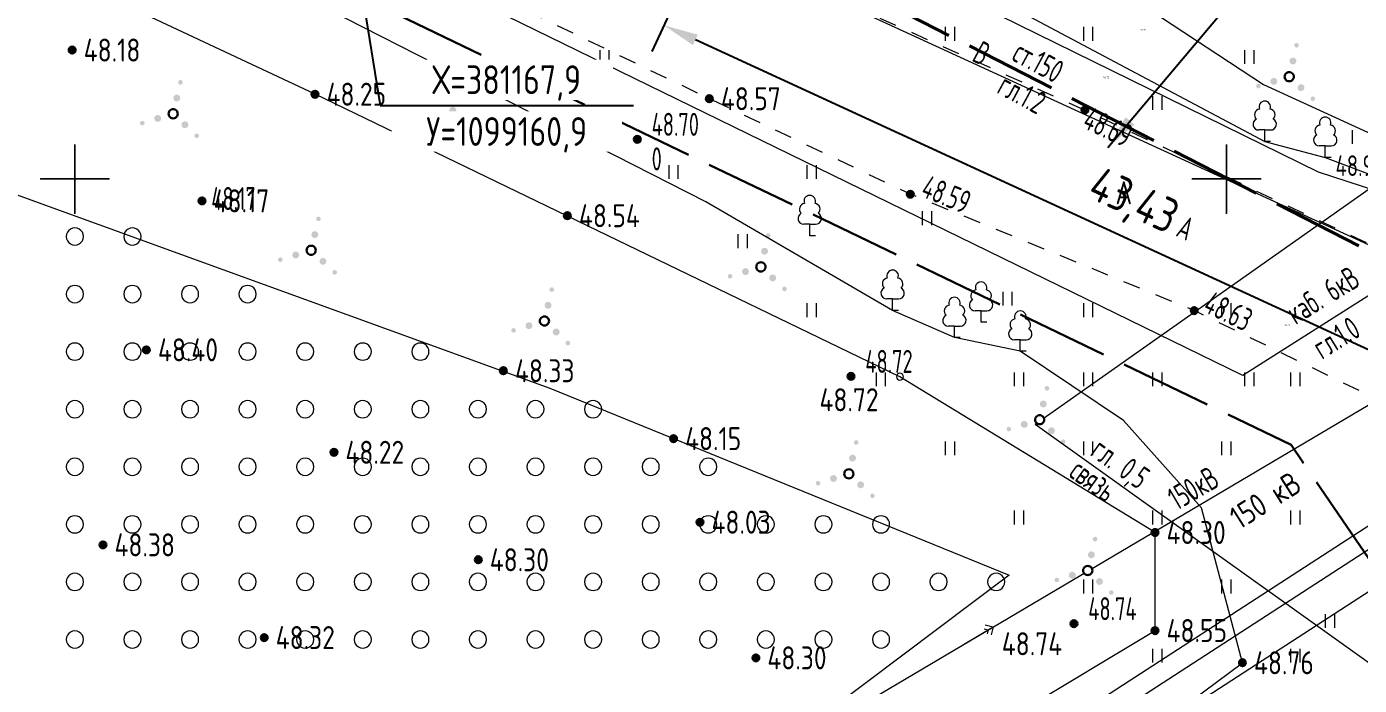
# Model space of a CAD drawing. Extents: x 1098675 to 1099684, y 381052 to 381453.
# Drawn here: x 1099147.9 to 1099205.8, y 381128 to 381156.6 of the extents above; entities that cross this region are included whole.
import ezdxf
from ezdxf.enums import TextEntityAlignment as Align

# ---------------------------------------------------------------- set-up
doc = ezdxf.new("R2010")
doc.units = 0
doc.header["$MEASUREMENT"] = 0
doc.set_wipeout_variables(frame=1)
doc.header["$PDMODE"] = 34
doc.header["$PDSIZE"] = -1
for name, pattern in [('500_122_1_1', [10, 8, -2]), ('500_189_2', [3, 1.5, -1.5]), ('ШТРИХ 4х1', [5, 4, -1])]:
    doc.linetypes.add(name, pattern=pattern)
doc.layers.get('Defpoints').update_dxf_attribs({"color": 252, "linetype": 'CONTINUOUS'})
doc.layers.add('ГП_ТЕКСТ_размеры', color=7, linetype='CONTINUOUS', lineweight=5)
doc.layers.add('Съемка', color=253, linetype='CONTINUOUS', lineweight=20)
doc.layers.add('С_ВЫСОТА', color=252, linetype='CONTINUOUS')
doc.styles.add('24', font='GOST2304A.ttf', dxfattribs={"height": 0.001206})
doc.styles.add('D431', font='GOST2304A.ttf', dxfattribs={"height": 0.8})
doc.styles.add('TOPO_D431', font='GOST2304A.ttf')
doc.styles.add('txt', font='GOST2304A.ttf')
doc.styles.add('ГОСТ', font='GOST2304A.ttf', dxfattribs={"height": 2.5})
doc.styles.add('ГОСТ 2.304', font='GOST2304A.ttf')
doc.linetypes.add('500_132_1', pattern='A,4,[3,Topography.shx,S=2.5,R=0,X=0,Y=0],4,-2', length=10)
doc.linetypes.add('g5_119_1', pattern='A,4,-1,[31,GUGK_2005.shx,S=0.1,R=0,X=0,Y=0],0.35,[31,GUGK_2005.shx,S=0.08,R=0,X=0,Y=0],3.3,[31,GUGK_2005.shx,S=0.08,R=180,X=0,Y=0],0.35,[31,GUGK_2005.shx,S=0.1,R=180,X=0,Y=0],-1', length=10)
doc.linetypes.add('ЗАБ сетка', pattern='A,2.5,["<",txt,S=1.2,R=90,X=0,Y=0],5,[">",txt,S=1.2,R=90,X=0,Y=-0.6],2.5', length=10)
doc.linetypes.add('КОНТУР', pattern='A,0,-0.5,[133,ltypeshp.shx,S=0.05,R=0,X=-0.5,Y=0],-0.5', length=1)
doc.dimstyles.new('ISO-25', dxfattribs={"dimtxt": 1.5, "dimasz": 1.5, "dimexe": 1.25, "dimexo": 0, "dimtad": 1, "dimtxsty": 'TOPO_D431', "dimcen": 2.5, "dimazin": 0, "dimtfac": 1, "dimtmove": 0, "dimatfit": 3, "dimfxl": 1, "dimarcsym": 0})

# ---------------------------------------------------------------- blocks, each defined once
blk = doc.blocks.new('*D196')
at = {"layer": 'Defpoints', "color": 0, "linetype": 'Continuous', "lineweight": 60, "transparency": 16777216}
for p in [(1099177.302, 381160.408), (1099175.579, 381156.668), (1099216.745, 381142.233)]:
    blk.add_point(p, dxfattribs=at)
at = {"layer": 'ГП_ТЕКСТ_размеры', "color": 0, "linetype": 'Continuous', "lineweight": -2, "transparency": 16777216}
for p, q in [((1099177.302, 381160.408), (1099175.055, 381155.532)), ((1099213.659, 381139.12), (1099176.941, 381156.04)), ((1099216.745, 381142.233), (1099214.498, 381137.357))]:
    blk.add_line(p, q, dxfattribs=at)
at = {"layer": 'ГП_ТЕКСТ_размеры', "color": 0, "linetype": 'Continuous', "lineweight": 60, "transparency": 16777216}
for points in [[(1099177.045, 381156.267), (1099176.836, 381155.813), (1099175.579, 381156.668)], [(1099213.764, 381139.347), (1099213.555, 381138.893), (1099215.021, 381138.493)]]:
    blk.add_solid(points, dxfattribs=at)
at = {"layer": 'ГП_ТЕКСТ_размеры', "color": 0, "linetype": 'Continuous', "transparency": 16777216, "insert": (1099195.923, 381148.932), "char_height": 1.5, "attachment_point": 5, "rotation": 335.26007, "style": 'TOPO_D431'}
blk.add_mtext('43,43', dxfattribs=at)
blk = doc.blocks.new('Съемка')
at = {"layer": 'Съемка', "linetype": 'Continuous', "lineweight": -2}
h = blk.add_hatch(color=8, dxfattribs=at)
h.dxf.hatch_style = 1
edge = h.paths.add_edge_path()
edge.add_arc((1099149.883, 381155.597), 0.15, 0, 360)
h = blk.add_hatch(color=8, dxfattribs=at)
h.dxf.hatch_style = 1
edge = h.paths.add_edge_path()
edge.add_arc((1099160.427, 381153.679), 0.15, 0, 360)
h = blk.add_hatch(color=8, dxfattribs=at)
h.dxf.hatch_style = 1
edge = h.paths.add_edge_path()
edge.add_arc((1099177.546, 381153.484), 0.15, 0, 360)
h = blk.add_hatch(color=8, dxfattribs=at)
h.dxf.hatch_style = 1
edge = h.paths.add_edge_path()
edge.add_arc((1099193.85, 381152.992), 0.15, 0, 360)
h = blk.add_hatch(color=8, dxfattribs=at)
h.dxf.hatch_style = 1
edge = h.paths.add_edge_path()
edge.add_arc((1099174.417, 381151.721), 0.15, 0, 360)
h = blk.add_hatch(color=8, dxfattribs=at)
h.dxf.hatch_style = 1
edge = h.paths.add_edge_path()
edge.add_arc((1099155.522, 381149.048), 0.15, 0, 360)
h = blk.add_hatch(color=8, dxfattribs=at)
h.dxf.hatch_style = 1
edge = h.paths.add_edge_path()
edge.add_arc((1099186.273, 381149.338), 0.15, 0, 360)
h = blk.add_hatch(color=8, dxfattribs=at)
h.dxf.hatch_style = 1
edge = h.paths.add_edge_path()
edge.add_arc((1099186.273, 381149.338), 0.15, 0, 360)
h = blk.add_hatch(color=8, dxfattribs=at)
h.dxf.hatch_style = 1
edge = h.paths.add_edge_path()
edge.add_arc((1099171.385, 381148.405), 0.15, 0, 360)
h = blk.add_hatch(color=8, dxfattribs=at)
h.dxf.hatch_style = 1
edge = h.paths.add_edge_path()
edge.add_arc((1099198.597, 381144.285), 0.15, 0, 360)
h = blk.add_hatch(color=8, dxfattribs=at)
h.dxf.hatch_style = 1
edge = h.paths.add_edge_path()
edge.add_arc((1099198.597, 381144.285), 0.15, 0, 360)
h = blk.add_hatch(color=8, dxfattribs=at)
h.dxf.hatch_style = 1
edge = h.paths.add_edge_path()
edge.add_arc((1099153.107, 381142.578), 0.15, 0, 360)
h = blk.add_hatch(color=8, dxfattribs=at)
h.dxf.hatch_style = 1
edge = h.paths.add_edge_path()
edge.add_arc((1099168.607, 381141.67), 0.15, 0, 360)
h = blk.add_hatch(color=8, dxfattribs=at)
h.dxf.hatch_style = 1
edge = h.paths.add_edge_path()
edge.add_arc((1099183.695, 381141.427), 0.15, 0, 360)
h = blk.add_hatch(color=8, dxfattribs=at)
h.dxf.hatch_style = 1
edge = h.paths.add_edge_path()
edge.add_arc((1099183.695, 381141.427), 0.15, 0, 360)
h = blk.add_hatch(color=8, dxfattribs=at)
edge = h.paths.add_edge_path()
edge.add_arc((1099192.91, 381138.588), 0.1, 0, 360)
edge = h.paths.add_edge_path()
edge.add_arc((1099192.205, 381140.908), 0.1, 0, 360)
edge = h.paths.add_edge_path()
edge.add_arc((1099190.548, 381139.137), 0.1, 0, 360)
h = blk.add_hatch(color=8, dxfattribs=at)
h.dxf.hatch_style = 1
edge = h.paths.add_edge_path()
edge.add_arc((1099175.992, 381138.722), 0.15, 0, 360)
h = blk.add_hatch(color=8, dxfattribs=at)
edge = h.paths.add_edge_path()
edge.add_arc((1099184.627, 381136.238), 0.1, 0, 360)
edge = h.paths.add_edge_path()
edge.add_arc((1099183.921, 381138.558), 0.1, 0, 360)
edge = h.paths.add_edge_path()
edge.add_arc((1099182.265, 381136.787), 0.1, 0, 360)
h = blk.add_hatch(color=8, dxfattribs=at)
h.dxf.hatch_style = 1
edge = h.paths.add_edge_path()
edge.add_arc((1099161.246, 381138.129), 0.15, 0, 360)
h = blk.add_hatch(color=8, dxfattribs=at)
h.dxf.hatch_style = 1
edge = h.paths.add_edge_path()
edge.add_arc((1099177.141, 381135.093), 0.15, 0, 360)
h = blk.add_hatch(color=8, dxfattribs=at)
h.dxf.hatch_style = 1
edge = h.paths.add_edge_path()
edge.add_arc((1099196.897, 381134.646), 0.15, 0, 360)
h = blk.add_hatch(color=8, dxfattribs=at)
h.dxf.hatch_style = 1
edge = h.paths.add_edge_path()
edge.add_arc((1099151.22, 381134.109), 0.15, 0, 360)
h = blk.add_hatch(color=8, dxfattribs=at)
h.dxf.hatch_style = 1
edge = h.paths.add_edge_path()
edge.add_arc((1099167.513, 381133.461), 0.15, 0, 360)
h = blk.add_hatch(color=8, dxfattribs=at)
h.dxf.hatch_style = 1
edge = h.paths.add_edge_path()
edge.add_arc((1099193.374, 381130.687), 0.15, 0, 360)
h = blk.add_hatch(color=8, dxfattribs=at)
h.dxf.hatch_style = 1
edge = h.paths.add_edge_path()
edge.add_arc((1099193.374, 381130.687), 0.15, 0, 360)
h = blk.add_hatch(color=8, dxfattribs=at)
h.dxf.hatch_style = 1
edge = h.paths.add_edge_path()
edge.add_arc((1099158.22, 381130.083), 0.15, 0, 360)
h = blk.add_hatch(color=8, dxfattribs=at)
h.dxf.hatch_style = 1
edge = h.paths.add_edge_path()
edge.add_arc((1099196.897, 381130.388), 0.15, 0, 360)
h = blk.add_hatch(color=8, dxfattribs=at)
h.dxf.hatch_style = 1
edge = h.paths.add_edge_path()
edge.add_arc((1099179.566, 381129.201), 0.15, 0, 360)
h = blk.add_hatch(color=8, dxfattribs=at)
h.dxf.hatch_style = 1
edge = h.paths.add_edge_path()
edge.add_arc((1099200.693, 381128.989), 0.15, 0, 360)
at = {"layer": 'Съемка', "color": 8, "linetype": 'Continuous', "lineweight": 20}
for p, q in [((1099172.8, 381155), (1099172.8, 381155.6)), ((1099173.2, 381155), (1099173.2, 381155.6)), ((1099200.8, 381155), (1099200.8, 381155.6)), ((1099200.8, 381155), (1099200.8, 381155.6)), ((1099200.8, 381155), (1099200.8, 381155.6)), ((1099201.2, 381155), (1099201.2, 381155.6)), ((1099201.2, 381155), (1099201.2, 381155.6)), ((1099201.2, 381155), (1099201.2, 381155.6)), ((1099205.465, 381151.519), (1099205.465, 381152.119)), ((1099186.8, 381148), (1099186.8, 381148.6)), ((1099187.2, 381148), (1099187.2, 381148.6)), ((1099190.3, 381144.5), (1099190.3, 381145.1)), ((1099190.7, 381144.5), (1099190.7, 381145.1)), ((1099193.8, 381141), (1099193.8, 381141.6)), ((1099194.2, 381141), (1099194.2, 381141.6)), ((1099200.8, 381141), (1099200.8, 381141.6)), ((1099201.2, 381141), (1099201.2, 381141.6)), ((1099204.3, 381130.5), (1099204.3, 381131.1)), ((1099204.7, 381130.5), (1099204.7, 381131.1))]:
    blk.add_line(p, q, dxfattribs=at)
at = {"layer": 'Съемка', "color": 8, "lineweight": 20, "flags": 128}
blk.add_lwpolyline([(1099131.993, 381096.304), (1099305.956, 381199.246)], dxfattribs=at)
at = {"layer": 'Съемка', "color": 8, "linetype": '500_132_1', "ltscale": 0.5, "flags": 128}
for points in [[(1099228.362, 381140.059), (1099211.017, 381148.004), (1099203.987, 381150.288), (1099122.506, 381190.334)], [(1099191.688, 381139.344), (1099206.2, 381149.569)], [(1099191.688, 381139.344), (1099228.453, 381113.074)]]:
    blk.add_lwpolyline(points, dxfattribs=at)
at = {"layer": 'Съемка', "color": 8, "linetype": '500_122_1_1', "lineweight": 40, "ltscale": 0.5, "flags": 128}
blk.add_lwpolyline([(1099227.981, 381135.682), (1099160.422, 381170.365), (1099128.223, 381185.988)], dxfattribs=at)
at = {"layer": 'Съемка', "color": 8, "linetype": '500_189_2', "ltscale": 0.5, "flags": 128}
for points in [[(1099127.562, 381182.974), (1099150.453, 381172.748), (1099167.093, 381165.062), (1099172.228, 381162.682), (1099193.85, 381152.992), (1099206.408, 381147.072), (1099216.745, 381142.233, 0.023125), (1099222.85, 381140.559)], [(1099213.372, 381133.911, 0.016842), (1099209.611, 381138.606), (1099208.971, 381139.247), (1099198.597, 381144.285), (1099186.273, 381149.338), (1099177.546, 381153.484), (1099164.859, 381159.582), (1099141.557, 381171.17), (1099125.341, 381178.875)]]:
    blk.add_lwpolyline(points, format="xyb", dxfattribs=at)
at = {"layer": 'Съемка', "color": 8, "linetype": 'g5_119_1', "flags": 128}
for points in [[(1099215.912, 381151.115), (1099200.716, 381141.46), (1099118.993, 381181.382)], [(1099225.232, 381147.292), (1099087.569, 381058.019)], [(1099226.556, 381147.12), (1099088.893, 381057.847)], [(1099228.373, 381146.474), (1099090.71, 381057.201)]]:
    blk.add_lwpolyline(points, dxfattribs=at)
at = {"layer": 'Съемка', "color": 8, "linetype": 'ШТРИХ 4х1', "lineweight": 30, "flags": 128}
blk.add_lwpolyline([(1099123.492, 381176.662), (1099202.809, 381138.448), (1099209.2, 381129.074)], dxfattribs=at)
at = {"layer": 'Съемка', "color": 8, "linetype": 'ЗАБ сетка', "lineweight": 9, "ltscale": 0.5, "flags": 128}
for points in [[(1099150.035, 381101.466), (1099185.234, 381123.378), (1099196.897, 381130.388), (1099196.897, 381134.646), (1099185.823, 381141.412), (1099160.427, 381153.679), (1099153.083, 381157.129), (1099121.704, 381172.466)], [(1099167.439, 381172.027), (1099182.266, 381164.61), (1099196.665, 381157.347), (1099201.611, 381154.105), (1099207.51, 381151.396), (1099214.509, 381153.324)]]:
    blk.add_lwpolyline(points, dxfattribs=at)
at = {"layer": 'Съемка', "color": 8, "linetype": 'КОНТУР', "flags": 128}
for points in [[(1099168.621, 381171.398), (1099168.059, 381169.358), (1099168.532, 381167.968), (1099175.606, 381164.529), (1099178.834, 381163.168), (1099181.727, 381161.716), (1099186.574, 381159.605), (1099188.173, 381158.81), (1099201.661, 381151.629), (1099204.287, 381150.937), (1099208.236, 381149.443), (1099213.086, 381149.088), (1099216.831, 381150.114)], [(1099129.716, 381090.744), (1099140.931, 381088.968), (1099153.924, 381097.154), (1099181.814, 381115.625), (1099191.16, 381121.886), (1099200.693, 381128.989), (1099198.917, 381135.718), (1099195.535, 381139.509), (1099191.047, 381142.518), (1099188.188, 381143.11), (1099185.504, 381144.29), (1099177.398, 381149.007), (1099160.973, 381157.371), (1099148.823, 381162.512), (1099145.178, 381164.007), (1099142.655, 381164.007)], [(1099117.403, 381160.24), (1099170.623, 381140.919), (1099190.563, 381132.8), (1099168.998, 381116.564), (1099139.014, 381100.327), (1099138.922, 381100.846)]]:
    blk.add_lwpolyline(points, dxfattribs=at)
at = {"layer": 'Съемка', "color": 8, "linetype": 'Continuous', "lineweight": 20}
for points in [[(1099187.8, 381156), (1099187.8, 381156.6)], [(1099188.2, 381156), (1099188.2, 381156.6)], [(1099193.8, 381156), (1099193.8, 381156.6)], [(1099194.2, 381156), (1099194.2, 381156.6)], [(1099196.8, 381153), (1099196.8, 381153.6)], [(1099197.2, 381153), (1099197.2, 381153.6)], [(1099200, 381148.485), (1099200, 381151.495)], [(1099175.8, 381150), (1099175.8, 381150.6)], [(1099176.2, 381150), (1099176.2, 381150.6)], [(1099181.8, 381150), (1099181.8, 381150.6)], [(1099182.2, 381150), (1099182.2, 381150.6)], [(1099178.8, 381147), (1099178.8, 381147.6)], [(1099179.2, 381147), (1099179.2, 381147.6)], [(1099181.8, 381144), (1099181.8, 381144.6)], [(1099182.2, 381144), (1099182.2, 381144.6)], [(1099193.8, 381144), (1099193.8, 381144.6)], [(1099194.2, 381144), (1099194.2, 381144.6)], [(1099199.8, 381144), (1099199.8, 381144.6)], [(1099200.2, 381144), (1099200.2, 381144.6)], [(1099184.8, 381141), (1099184.8, 381141.6)], [(1099185.2, 381141), (1099185.2, 381141.6)], [(1099190.8, 381141), (1099190.8, 381141.6)], [(1099191.2, 381141), (1099191.2, 381141.6)], [(1099196.8, 381141), (1099196.8, 381141.6)], [(1099197.2, 381141), (1099197.2, 381141.6)], [(1099202.8, 381141), (1099202.8, 381141.6)], [(1099203.2, 381141), (1099203.2, 381141.6)], [(1099187.8, 381138), (1099187.8, 381138.6)], [(1099188.2, 381138), (1099188.2, 381138.6)], [(1099193.8, 381138), (1099193.8, 381138.6)], [(1099194.2, 381138), (1099194.2, 381138.6)], [(1099199.8, 381138), (1099199.8, 381138.6)], [(1099200.2, 381138), (1099200.2, 381138.6)], [(1099190.8, 381135), (1099190.8, 381135.6)], [(1099191.2, 381135), (1099191.2, 381135.6)], [(1099196.8, 381135), (1099196.8, 381135.6)], [(1099197.2, 381135), (1099197.2, 381135.6)], [(1099202.8, 381135), (1099202.8, 381135.6)], [(1099203.2, 381135), (1099203.2, 381135.6)], [(1099199.8, 381132), (1099199.8, 381132.6)], [(1099200.2, 381132), (1099200.2, 381132.6)], [(1099188.575, 381129.786), (1099189.866, 381130.55)], [(1099189.524, 381130.638), (1099189.866, 381130.55), (1099189.778, 381130.208)], [(1099189.48, 381130.467), (1099189.651, 381130.423), (1099189.607, 381130.252)], [(1099196.8, 381129), (1099196.8, 381129.6)], [(1099197.2, 381129), (1099197.2, 381129.6)], [(1099202.8, 381129), (1099202.8, 381129.6)], [(1099203.2, 381129), (1099203.2, 381129.6)]]:
    blk.add_lwpolyline(points, dxfattribs=at)
at = {"layer": 'Съемка', "color": 8, "linetype": 'Continuous', "lineweight": 20, "flags": 128}
for points in [[(1099149.733, 381155.597, 1), (1099150.033, 381155.597, 1)], [(1099160.277, 381153.679, 1), (1099160.577, 381153.679, 1)], [(1099177.396, 381153.484, 1), (1099177.696, 381153.484, 1)], [(1099193.7, 381152.992, 1), (1099194, 381152.992, 1)], [(1099155.372, 381149.048, 1), (1099155.672, 381149.048, 1)], [(1099186.123, 381149.338, 1), (1099186.423, 381149.338, 1)], [(1099186.123, 381149.335, 1), (1099186.423, 381149.335, 1)], [(1099198.447, 381144.285, 1), (1099198.747, 381144.285, 1)], [(1099198.447, 381144.282, 1), (1099198.747, 381144.282, 1)], [(1099152.957, 381142.578, 1), (1099153.257, 381142.578, 1)], [(1099185.673, 381141.412, 1), (1099185.973, 381141.412, 1)], [(1099161.096, 381138.129, 1), (1099161.396, 381138.129, 1)], [(1099176.991, 381135.093, 1), (1099177.291, 381135.093, 1)], [(1099196.747, 381130.388, 1), (1099197.047, 381130.388, 1)], [(1099179.416, 381129.201, 1), (1099179.716, 381129.201, 1)]]:
    blk.add_lwpolyline(points, format="xyb", close=True, dxfattribs=at)
for points in [[(1099201.661, 381152.126), (1099201.918, 381152.126, 0.798042), (1099202.026, 381152.602, 0.636328), (1099201.892, 381153.034, 0.533064), (1099201.661, 381153.379, 0.533064), (1099201.43, 381153.034, 0.636328), (1099201.296, 381152.602, 0.798042), (1099201.404, 381152.126)], [(1099204.287, 381151.434), (1099204.544, 381151.434, 0.798042), (1099204.652, 381151.91, 0.636328), (1099204.518, 381152.342, 0.533064), (1099204.287, 381152.687, 0.533064), (1099204.056, 381152.342, 0.636328), (1099203.922, 381151.91, 0.798042), (1099204.03, 381151.434)], [(1099181.905, 381148.031), (1099182.162, 381148.031, 0.798042), (1099182.27, 381148.507, 0.636328), (1099182.136, 381148.939, 0.533064), (1099181.905, 381149.284, 0.533064), (1099181.674, 381148.939, 0.636328), (1099181.54, 381148.507, 0.798042), (1099181.648, 381148.031)], [(1099185.504, 381144.787), (1099185.761, 381144.787, 0.798042), (1099185.869, 381145.263, 0.636328), (1099185.735, 381145.695, 0.533064), (1099185.504, 381146.04, 0.533064), (1099185.273, 381145.695, 0.636328), (1099185.139, 381145.263, 0.798042), (1099185.247, 381144.787)], [(1099189.344, 381144.273), (1099189.601, 381144.273, 0.798042), (1099189.709, 381144.749, 0.636328), (1099189.575, 381145.181, 0.533064), (1099189.344, 381145.526, 0.533064), (1099189.113, 381145.181, 0.636328), (1099188.979, 381144.749, 0.798042), (1099189.087, 381144.273)], [(1099188.188, 381143.607), (1099188.445, 381143.607, 0.798042), (1099188.553, 381144.083, 0.636328), (1099188.419, 381144.515, 0.533064), (1099188.188, 381144.86, 0.533064), (1099187.957, 381144.515, 0.636328), (1099187.823, 381144.083, 0.798042), (1099187.931, 381143.607)], [(1099191.047, 381143.015), (1099191.304, 381143.015, 0.798042), (1099191.412, 381143.491, 0.636328), (1099191.278, 381143.923, 0.533064), (1099191.047, 381144.268, 0.533064), (1099190.816, 381143.923, 0.636328), (1099190.682, 381143.491, 0.798042), (1099190.79, 381143.015)]]:
    blk.add_lwpolyline(points, format="xyb", dxfattribs=at)
for points in [[(1099201.661, 381152.126), (1099201.404, 381152.126)], [(1099201.911, 381151.629), (1099201.661, 381151.629), (1099201.661, 381152.126)], [(1099150, 381151.5), (1099150, 381148.5)], [(1099150, 381148.485), (1099150, 381151.495)], [(1099200, 381151.5), (1099200, 381148.5)], [(1099204.287, 381151.434), (1099204.03, 381151.434)], [(1099204.537, 381150.937), (1099204.287, 381150.937), (1099204.287, 381151.434)], [(1099148.5, 381150), (1099151.5, 381150)], [(1099151.49, 381150), (1099148.51, 381150)], [(1099198.5, 381150), (1099201.5, 381150)], [(1099201.49, 381150), (1099198.51, 381150)], [(1099181.905, 381148.031), (1099181.648, 381148.031)], [(1099182.155, 381147.534), (1099181.905, 381147.534), (1099181.905, 381148.031)], [(1099185.504, 381144.787), (1099185.247, 381144.787)], [(1099185.754, 381144.29), (1099185.504, 381144.29), (1099185.504, 381144.787)], [(1099189.344, 381144.273), (1099189.087, 381144.273)], [(1099189.594, 381143.776), (1099189.344, 381143.776), (1099189.344, 381144.273)], [(1099188.188, 381143.607), (1099187.931, 381143.607)], [(1099188.438, 381143.11), (1099188.188, 381143.11), (1099188.188, 381143.607)], [(1099191.047, 381143.015), (1099190.79, 381143.015)], [(1099191.297, 381142.518), (1099191.047, 381142.518), (1099191.047, 381143.015)]]:
    blk.add_lwpolyline(points, dxfattribs=at)
at = {"layer": 'Съемка', "color": 8, "linetype": 'Continuous', "lineweight": -2}
for centre in [(1099149.883, 381155.597), (1099160.427, 381153.679), (1099177.546, 381153.484), (1099193.85, 381152.992), (1099174.417, 381151.721), (1099155.522, 381149.048), (1099186.273, 381149.338), (1099186.273, 381149.338), (1099186.273, 381149.338), (1099171.385, 381148.405), (1099198.597, 381144.285), (1099198.597, 381144.285), (1099153.107, 381142.578), (1099168.607, 381141.67), (1099183.695, 381141.427), (1099183.695, 381141.427), (1099175.992, 381138.722), (1099161.246, 381138.129), (1099177.141, 381135.093), (1099196.897, 381134.646), (1099151.22, 381134.109), (1099167.513, 381133.461), (1099193.374, 381130.687), (1099193.374, 381130.687), (1099158.22, 381130.083), (1099196.897, 381130.388), (1099179.566, 381129.201), (1099200.693, 381128.989)]:
    blk.add_circle(centre, 0.15, dxfattribs=at)
at = {"layer": 'Съемка', "color": 8, "linetype": 'Continuous', "lineweight": 20}
for centre, start_param, end_param in [((1099150, 381147.5), 5.497787, 8.63938), ((1099150, 381147.5), 2.356194, 5.497787), ((1099152.5, 381147.5), 5.497787, 8.63938), ((1099152.5, 381147.5), 2.356194, 5.497787), ((1099150, 381145), 5.497787, 8.63938), ((1099152.5, 381145), 5.497787, 8.63938), ((1099155, 381145), 5.497787, 8.63938), ((1099157.5, 381145), 5.497787, 8.63938), ((1099150, 381145), 2.356194, 5.497787), ((1099152.5, 381145), 2.356194, 5.497787), ((1099155, 381145), 2.356194, 5.497787), ((1099157.5, 381145), 2.356194, 5.497787), ((1099150, 381142.5), 5.497787, 8.63938), ((1099152.5, 381142.5), 5.497787, 8.63938), ((1099155, 381142.5), 5.497787, 8.63938), ((1099157.5, 381142.5), 5.497787, 8.63938), ((1099160, 381142.5), 5.497787, 8.63938), ((1099162.5, 381142.5), 5.497787, 8.63938), ((1099165, 381142.5), 5.497787, 8.63938), ((1099150, 381142.5), 2.356194, 5.497787), ((1099152.5, 381142.5), 2.356194, 5.497787), ((1099155, 381142.5), 2.356194, 5.497787), ((1099157.5, 381142.5), 2.356194, 5.497787), ((1099160, 381142.5), 2.356194, 5.497787), ((1099162.5, 381142.5), 2.356194, 5.497787), ((1099165, 381142.5), 2.356194, 5.497787), ((1099150, 381140), 5.497787, 8.63938), ((1099150, 381140), 2.356194, 5.497787), ((1099152.5, 381140), 5.497787, 8.63938), ((1099152.5, 381140), 2.356194, 5.497787), ((1099155, 381140), 5.497787, 8.63938), ((1099155, 381140), 2.356194, 5.497787), ((1099157.5, 381140), 5.497787, 8.63938), ((1099157.5, 381140), 2.356194, 5.497787), ((1099160, 381140), 5.497787, 8.63938), ((1099160, 381140), 2.356194, 5.497787), ((1099162.5, 381140), 5.497787, 8.63938), ((1099162.5, 381140), 2.356194, 5.497787), ((1099165, 381140), 5.497787, 8.63938), ((1099165, 381140), 2.356194, 5.497787), ((1099167.5, 381140), 5.497787, 8.63938), ((1099167.5, 381140), 2.356194, 5.497787), ((1099170, 381140), 5.497787, 8.63938), ((1099170, 381140), 2.356194, 5.497787), ((1099172.5, 381140), 5.497787, 8.63938), ((1099172.5, 381140), 2.356194, 5.497787), ((1099150, 381137.5), 5.497787, 8.63938), ((1099150, 381137.5), 2.356194, 5.497787), ((1099152.5, 381137.5), 5.497787, 8.63938), ((1099152.5, 381137.5), 2.356194, 5.497787), ((1099155, 381137.5), 5.497787, 8.63938), ((1099155, 381137.5), 2.356194, 5.497787), ((1099157.5, 381137.5), 5.497787, 8.63938), ((1099157.5, 381137.5), 2.356194, 5.497787), ((1099160, 381137.5), 5.497787, 8.63938), ((1099160, 381137.5), 2.356194, 5.497787), ((1099162.5, 381137.5), 5.497787, 8.63938), ((1099162.5, 381137.5), 2.356194, 5.497787), ((1099165, 381137.5), 5.497787, 8.63938), ((1099165, 381137.5), 2.356194, 5.497787), ((1099167.5, 381137.5), 5.497787, 8.63938), ((1099167.5, 381137.5), 2.356194, 5.497787), ((1099170, 381137.5), 5.497787, 8.63938), ((1099170, 381137.5), 2.356194, 5.497787), ((1099172.5, 381137.5), 5.497787, 8.63938), ((1099172.5, 381137.5), 2.356194, 5.497787), ((1099175, 381137.5), 5.497787, 8.63938), ((1099175, 381137.5), 2.356194, 5.497787), ((1099177.5, 381137.5), 5.497787, 8.63938), ((1099177.5, 381137.5), 2.356194, 5.497787), ((1099150, 381135), 5.497787, 8.63938), ((1099152.5, 381135), 5.497787, 8.63938), ((1099155, 381135), 5.497787, 8.63938), ((1099157.5, 381135), 5.497787, 8.63938), ((1099160, 381135), 5.497787, 8.63938), ((1099162.5, 381135), 5.497787, 8.63938), ((1099165, 381135), 5.497787, 8.63938), ((1099167.5, 381135), 5.497787, 8.63938), ((1099170, 381135), 5.497787, 8.63938), ((1099172.5, 381135), 5.497787, 8.63938), ((1099175, 381135), 5.497787, 8.63938), ((1099177.5, 381135), 5.497787, 8.63938), ((1099180, 381135), 5.497787, 8.63938), ((1099182.5, 381135), 5.497787, 8.63938), ((1099185, 381135), 5.497787, 8.63938), ((1099150, 381135), 2.356194, 5.497787), ((1099152.5, 381135), 2.356194, 5.497787), ((1099155, 381135), 2.356194, 5.497787), ((1099157.5, 381135), 2.356194, 5.497787), ((1099160, 381135), 2.356194, 5.497787), ((1099162.5, 381135), 2.356194, 5.497787), ((1099165, 381135), 2.356194, 5.497787), ((1099167.5, 381135), 2.356194, 5.497787), ((1099170, 381135), 2.356194, 5.497787), ((1099172.5, 381135), 2.356194, 5.497787), ((1099175, 381135), 2.356194, 5.497787), ((1099177.5, 381135), 2.356194, 5.497787), ((1099180, 381135), 2.356194, 5.497787), ((1099182.5, 381135), 2.356194, 5.497787), ((1099185, 381135), 2.356194, 5.497787), ((1099150, 381132.5), 5.497787, 8.63938), ((1099152.5, 381132.5), 5.497787, 8.63938), ((1099155, 381132.5), 5.497787, 8.63938), ((1099157.5, 381132.5), 5.497787, 8.63938), ((1099160, 381132.5), 5.497787, 8.63938), ((1099162.5, 381132.5), 5.497787, 8.63938), ((1099165, 381132.5), 5.497787, 8.63938), ((1099167.5, 381132.5), 5.497787, 8.63938), ((1099170, 381132.5), 5.497787, 8.63938), ((1099172.5, 381132.5), 5.497787, 8.63938), ((1099175, 381132.5), 5.497787, 8.63938), ((1099177.5, 381132.5), 5.497787, 8.63938), ((1099180, 381132.5), 5.497787, 8.63938), ((1099182.5, 381132.5), 5.497787, 8.63938), ((1099185, 381132.5), 5.497787, 8.63938), ((1099187.5, 381132.5), 5.497787, 8.63938), ((1099190, 381132.5), 5.497787, 8.63938), ((1099150, 381132.5), 2.356194, 5.497787), ((1099152.5, 381132.5), 2.356194, 5.497787), ((1099155, 381132.5), 2.356194, 5.497787), ((1099157.5, 381132.5), 2.356194, 5.497787), ((1099160, 381132.5), 2.356194, 5.497787), ((1099162.5, 381132.5), 2.356194, 5.497787), ((1099165, 381132.5), 2.356194, 5.497787), ((1099167.5, 381132.5), 2.356194, 5.497787), ((1099170, 381132.5), 2.356194, 5.497787), ((1099172.5, 381132.5), 2.356194, 5.497787), ((1099175, 381132.5), 2.356194, 5.497787), ((1099177.5, 381132.5), 2.356194, 5.497787), ((1099180, 381132.5), 2.356194, 5.497787), ((1099182.5, 381132.5), 2.356194, 5.497787), ((1099185, 381132.5), 2.356194, 5.497787), ((1099187.5, 381132.5), 2.356194, 5.497787), ((1099190, 381132.5), 2.356194, 5.497787), ((1099150, 381130), 5.497787, 8.63938), ((1099150, 381130), 2.356194, 5.497787), ((1099152.5, 381130), 5.497787, 8.63938), ((1099152.5, 381130), 2.356194, 5.497787), ((1099155, 381130), 5.497787, 8.63938), ((1099155, 381130), 2.356194, 5.497787), ((1099157.5, 381130), 5.497787, 8.63938), ((1099157.5, 381130), 2.356194, 5.497787), ((1099160, 381130), 5.497787, 8.63938), ((1099160, 381130), 2.356194, 5.497787), ((1099162.5, 381130), 5.497787, 8.63938), ((1099162.5, 381130), 2.356194, 5.497787), ((1099165, 381130), 5.497787, 8.63938), ((1099165, 381130), 2.356194, 5.497787), ((1099167.5, 381130), 5.497787, 8.63938), ((1099167.5, 381130), 2.356194, 5.497787), ((1099170, 381130), 5.497787, 8.63938), ((1099170, 381130), 2.356194, 5.497787), ((1099172.5, 381130), 5.497787, 8.63938), ((1099172.5, 381130), 2.356194, 5.497787), ((1099175, 381130), 5.497787, 8.63938), ((1099175, 381130), 2.356194, 5.497787), ((1099177.5, 381130), 5.497787, 8.63938), ((1099177.5, 381130), 2.356194, 5.497787), ((1099180, 381130), 5.497787, 8.63938), ((1099180, 381130), 2.356194, 5.497787), ((1099182.5, 381130), 5.497787, 8.63938), ((1099182.5, 381130), 2.356194, 5.497787), ((1099185, 381130), 5.497787, 8.63938), ((1099185, 381130), 2.356194, 5.497787)]:
    blk.add_ellipse(centre, major_axis=(0.265, 0.265), ratio=1, start_param=start_param, end_param=end_param, dxfattribs=at)
at = {"layer": 'Съемка', "color": 8, "linetype": 'Continuous', "lineweight": 30, "style": 'ГОСТ'}
for s, p in [('48.18', (1099150.383, 381155.097)), ('48.25', (1099160.927, 381153.179)), ('48.57', (1099178.046, 381152.984)), ('48.17', (1099156.022, 381148.548)), ('48.54', (1099171.885, 381147.905)), ('48.40', (1099153.607, 381142.078)), ('48.33', (1099169.107, 381141.17)), ('48.72', (1099182.328, 381139.911)), ('48.15', (1099176.492, 381138.222)), ('48.22', (1099161.746, 381137.629)), ('48.03', (1099177.641, 381134.593)), ('48.38', (1099151.72, 381133.609)), ('48.30', (1099197.397, 381134.146)), ('48.30', (1099168.013, 381132.961)), ('48.32', (1099158.72, 381129.583)), ('48.55', (1099197.397, 381129.888)), ('48.74', (1099190.244, 381129.314)), ('48.30', (1099180.066, 381128.701)), ('48.76', (1099201.193, 381128.489))]:
    blk.add_text(s, height=1, dxfattribs=at).set_placement(p)
at = {"layer": 'Съемка', "color": 8, "style": 'ГОСТ', "width": 0.8}
for s, p in [('В', (1099189.376, 381155.466)), ('ст.150', (1099191.828, 381155.097)), ('гл.1.2', (1099191.119, 381153.708))]:
    blk.add_text(s, height=1, rotation=331.56539, dxfattribs=at).set_placement(p, align=Align.MIDDLE_CENTER)
at = {"layer": 'Съемка', "color": 8, "lineweight": 30, "style": 'ГОСТ', "width": 0.8}
for s, p in [('48.70', (1099175.042, 381151.871)), ('0', (1099175.042, 381150.371)), ('48.72', (1099184.32, 381141.577)), ('48.74', (1099193.999, 381130.837))]:
    blk.add_text(s, height=1, dxfattribs=at).set_placement(p)
at = {"layer": 'Съемка', "color": 8, "linetype": 'Continuous', "lineweight": 15, "ltscale": 0.5, "style": 'ГОСТ', "width": 0.8}
for s, rotation, p in [('48.69', 334.76022, (1099193.692, 381152.247)), ('48.59', 337.72715, (1099186.678, 381149.264)), ('48.63', 334.09707, (1099198.93, 381144.263))]:
    blk.add_text(s, height=1, rotation=rotation, dxfattribs=at).set_placement(p)
at = {"layer": 'Съемка', "color": 8, "linetype": 'Continuous', "style": 'D431', "width": 0.9}
blk.add_text('48.98', height=0.9, dxfattribs=at).set_placement((1099204.732, 381150.128))
at = {"layer": 'Съемка', "color": 8, "linetype": 'Continuous', "lineweight": 15, "ltscale": 0.5, "style": 'ГОСТ', "width": 0.8}
blk.add_text('48.17', height=1, dxfattribs=at).set_placement((1099155.922, 381148.648))
at = {"layer": 'Съемка', "color": 8, "style": '24'}
blk.add_text('А', height=1, dxfattribs=at).set_placement((1099195.178, 381149.399), align=Align.MIDDLE_LEFT)
at = {"layer": 'Съемка', "color": 8, "style": 'ГОСТ', "width": 0.8}
blk.add_text('А', height=1, rotation=334.90443, dxfattribs=at).set_placement((1099197.968, 381147.993), align=Align.MIDDLE_LEFT)
at = {"layer": 'Съемка', "color": 8, "linetype": 'g5_119_1', "style": 'ГОСТ', "width": 0.8}
for s, p in [('каб. 6кВ ', (1099203, 381143.644)), ('гл.1.0', (1099204.144, 381142.137))]:
    blk.add_text(s, height=1, rotation=31.53469, dxfattribs=at).set_placement(p)
at = {"layer": 'Съемка', "color": 8, "linetype": '500_132_1', "ltscale": 0.5, "style": 'ГОСТ', "width": 0.8}
for s, p in [('гл. 0,5', (1099194.028, 381138.022)), ('связь', (1099193.102, 381137.109))]:
    blk.add_text(s, height=1, rotation=324.3646, dxfattribs=at).set_placement(p)
at = {"layer": 'Съемка', "color": 8, "style": 'ГОСТ', "width": 0.8}
blk.add_text('150кВ', height=1, rotation=30.28526, dxfattribs=at).set_placement((1099197.847, 381135.581))
at = {"layer": 'Съемка', "color": 8, "style": 'TOPO_D431'}
blk.add_text('150 кВ', height=1, rotation=32.29761, dxfattribs=at).set_placement((1099200.565, 381134.746))
at = {"color": 8, "linetype": 'Continuous', "lineweight": -2}
for points in [[(1099202.924, 381154.441), (1099202.917, 381154.493), (1099202.897, 381154.541), (1099202.866, 381154.583), (1099202.824, 381154.615), (1099202.776, 381154.635), (1099202.724, 381154.641), (1099202.672, 381154.635), (1099202.624, 381154.615), (1099202.583, 381154.583), (1099202.551, 381154.541), (1099202.531, 381154.493), (1099202.524, 381154.441), (1099202.531, 381154.39), (1099202.551, 381154.341), (1099202.583, 381154.3), (1099202.624, 381154.268), (1099202.672, 381154.248), (1099202.724, 381154.241), (1099202.776, 381154.248), (1099202.824, 381154.268), (1099202.866, 381154.3), (1099202.897, 381154.341), (1099202.917, 381154.39)], [(1099154.468, 381152.832), (1099154.461, 381152.884), (1099154.441, 381152.932), (1099154.409, 381152.974), (1099154.368, 381153.005), (1099154.319, 381153.025), (1099154.268, 381153.032), (1099154.216, 381153.025), (1099154.168, 381153.005), (1099154.126, 381152.974), (1099154.094, 381152.932), (1099154.074, 381152.884), (1099154.068, 381152.832), (1099154.074, 381152.781), (1099154.094, 381152.732), (1099154.126, 381152.691), (1099154.168, 381152.659), (1099154.216, 381152.639), (1099154.268, 381152.632), (1099154.319, 381152.639), (1099154.368, 381152.659), (1099154.409, 381152.691), (1099154.441, 381152.732), (1099154.461, 381152.781)], [(1099166.452, 381152.304), (1099166.445, 381152.356), (1099166.426, 381152.404), (1099166.394, 381152.445), (1099166.352, 381152.477), (1099166.304, 381152.497), (1099166.252, 381152.504), (1099166.201, 381152.497), (1099166.152, 381152.477), (1099166.111, 381152.445), (1099166.079, 381152.404), (1099166.059, 381152.356), (1099166.052, 381152.304), (1099166.059, 381152.252), (1099166.079, 381152.204), (1099166.111, 381152.163), (1099166.152, 381152.131), (1099166.201, 381152.111), (1099166.252, 381152.104), (1099166.304, 381152.111), (1099166.352, 381152.131), (1099166.394, 381152.163), (1099166.426, 381152.204), (1099166.445, 381152.252)], [(1099160.46, 381146.902), (1099160.453, 381146.953), (1099160.433, 381147.002), (1099160.401, 381147.043), (1099160.36, 381147.075), (1099160.312, 381147.095), (1099160.26, 381147.102), (1099160.208, 381147.095), (1099160.16, 381147.075), (1099160.118, 381147.043), (1099160.087, 381147.002), (1099160.067, 381146.953), (1099160.06, 381146.902), (1099160.067, 381146.85), (1099160.087, 381146.802), (1099160.118, 381146.76), (1099160.16, 381146.728), (1099160.208, 381146.708), (1099160.26, 381146.702), (1099160.312, 381146.708), (1099160.36, 381146.728), (1099160.401, 381146.76), (1099160.433, 381146.802), (1099160.453, 381146.85)], [(1099179.986, 381146.18), (1099179.979, 381146.232), (1099179.959, 381146.28), (1099179.927, 381146.322), (1099179.886, 381146.353), (1099179.837, 381146.373), (1099179.786, 381146.38), (1099179.734, 381146.373), (1099179.686, 381146.353), (1099179.644, 381146.322), (1099179.612, 381146.28), (1099179.592, 381146.232), (1099179.586, 381146.18), (1099179.592, 381146.128), (1099179.612, 381146.08), (1099179.644, 381146.039), (1099179.686, 381146.007), (1099179.734, 381145.987), (1099179.786, 381145.98), (1099179.837, 381145.987), (1099179.886, 381146.007), (1099179.927, 381146.039), (1099179.959, 381146.08), (1099179.979, 381146.128)], [(1099170.586, 381143.831), (1099170.579, 381143.882), (1099170.559, 381143.931), (1099170.527, 381143.972), (1099170.486, 381144.004), (1099170.438, 381144.024), (1099170.386, 381144.031), (1099170.334, 381144.024), (1099170.286, 381144.004), (1099170.245, 381143.972), (1099170.213, 381143.931), (1099170.193, 381143.882), (1099170.186, 381143.831), (1099170.193, 381143.779), (1099170.213, 381143.731), (1099170.245, 381143.689), (1099170.286, 381143.658), (1099170.334, 381143.638), (1099170.386, 381143.631), (1099170.438, 381143.638), (1099170.486, 381143.658), (1099170.527, 381143.689), (1099170.559, 381143.731), (1099170.579, 381143.779)], [(1099192.088, 381139.544), (1099192.081, 381139.596), (1099192.061, 381139.644), (1099192.029, 381139.685), (1099191.988, 381139.717), (1099191.94, 381139.737), (1099191.888, 381139.744), (1099191.836, 381139.737), (1099191.788, 381139.717), (1099191.747, 381139.685), (1099191.715, 381139.644), (1099191.695, 381139.596), (1099191.688, 381139.544), (1099191.695, 381139.492), (1099191.715, 381139.444), (1099191.747, 381139.403), (1099191.788, 381139.371), (1099191.836, 381139.351), (1099191.888, 381139.344), (1099191.94, 381139.351), (1099191.988, 381139.371), (1099192.029, 381139.403), (1099192.061, 381139.444), (1099192.081, 381139.492)], [(1099183.804, 381137.195), (1099183.798, 381137.246), (1099183.778, 381137.295), (1099183.746, 381137.336), (1099183.704, 381137.368), (1099183.656, 381137.388), (1099183.604, 381137.395), (1099183.553, 381137.388), (1099183.504, 381137.368), (1099183.463, 381137.336), (1099183.431, 381137.295), (1099183.411, 381137.246), (1099183.404, 381137.195), (1099183.411, 381137.143), (1099183.431, 381137.095), (1099183.463, 381137.053), (1099183.504, 381137.021), (1099183.553, 381137.001), (1099183.604, 381136.995), (1099183.656, 381137.001), (1099183.704, 381137.021), (1099183.746, 381137.053), (1099183.778, 381137.095), (1099183.798, 381137.143)], [(1099194.175, 381132.996), (1099194.168, 381133.047), (1099194.148, 381133.096), (1099194.116, 381133.137), (1099194.075, 381133.169), (1099194.027, 381133.189), (1099193.975, 381133.196), (1099193.923, 381133.189), (1099193.875, 381133.169), (1099193.833, 381133.137), (1099193.802, 381133.096), (1099193.782, 381133.047), (1099193.775, 381132.996), (1099193.782, 381132.944), (1099193.802, 381132.896), (1099193.833, 381132.854), (1099193.875, 381132.822), (1099193.923, 381132.802), (1099193.975, 381132.796), (1099194.027, 381132.802), (1099194.075, 381132.822), (1099194.116, 381132.854), (1099194.148, 381132.896), (1099194.168, 381132.944)]]:
    blk.add_wipeout(points, dxfattribs=at).dxf.layer = 'Съемка'
at = {"layer": 'Съемка', "linetype": 'Continuous', "lineweight": -2}
h = blk.add_hatch(color=8, dxfattribs=at)
edge = h.paths.add_edge_path()
edge.add_arc((1099203.746, 381153.485), 0.1, 0, 360)
edge = h.paths.add_edge_path()
edge.add_arc((1099203.041, 381155.805), 0.1, 0, 360)
edge = h.paths.add_edge_path()
edge.add_arc((1099201.385, 381154.034), 0.1, 0, 360)
h = blk.add_hatch(color=8, dxfattribs=at)
edge = h.paths.add_edge_path()
edge.add_arc((1099202.883, 381155.123), 0.15, 0, 360)
edge = h.paths.add_edge_path()
edge.add_arc((1099202.054, 381154.238), 0.15, 0, 360)
edge = h.paths.add_edge_path()
edge.add_arc((1099203.235, 381153.963), 0.15, 0, 360)
h = blk.add_hatch(color=8, dxfattribs=at)
edge = h.paths.add_edge_path()
edge.add_arc((1099155.29, 381151.876), 0.1, 0, 360)
edge = h.paths.add_edge_path()
edge.add_arc((1099154.585, 381154.196), 0.1, 0, 360)
edge = h.paths.add_edge_path()
edge.add_arc((1099152.928, 381152.425), 0.1, 0, 360)
h = blk.add_hatch(color=8, dxfattribs=at)
edge = h.paths.add_edge_path()
edge.add_arc((1099167.275, 381151.348), 0.1, 0, 360)
edge = h.paths.add_edge_path()
edge.add_arc((1099166.569, 381153.668), 0.1, 0, 360)
edge = h.paths.add_edge_path()
edge.add_arc((1099164.913, 381151.897), 0.1, 0, 360)
h = blk.add_hatch(color=8, dxfattribs=at)
edge = h.paths.add_edge_path()
edge.add_arc((1099154.426, 381153.514), 0.15, 0, 360)
edge = h.paths.add_edge_path()
edge.add_arc((1099153.598, 381152.629), 0.15, 0, 360)
edge = h.paths.add_edge_path()
edge.add_arc((1099154.779, 381152.354), 0.15, 0, 360)
h = blk.add_hatch(color=8, dxfattribs=at)
edge = h.paths.add_edge_path()
edge.add_arc((1099166.411, 381152.986), 0.15, 0, 360)
edge = h.paths.add_edge_path()
edge.add_arc((1099165.583, 381152.1), 0.15, 0, 360)
edge = h.paths.add_edge_path()
edge.add_arc((1099166.763, 381151.826), 0.15, 0, 360)
h = blk.add_hatch(color=8, dxfattribs=at)
edge = h.paths.add_edge_path()
edge.add_arc((1099161.282, 381145.945), 0.1, 0, 360)
edge = h.paths.add_edge_path()
edge.add_arc((1099160.577, 381148.265), 0.1, 0, 360)
edge = h.paths.add_edge_path()
edge.add_arc((1099158.92, 381146.494), 0.1, 0, 360)
h = blk.add_hatch(color=8, dxfattribs=at)
edge = h.paths.add_edge_path()
edge.add_arc((1099160.418, 381147.583), 0.15, 0, 360)
edge = h.paths.add_edge_path()
edge.add_arc((1099159.59, 381146.698), 0.15, 0, 360)
edge = h.paths.add_edge_path()
edge.add_arc((1099160.771, 381146.423), 0.15, 0, 360)
h = blk.add_hatch(color=8, dxfattribs=at)
edge = h.paths.add_edge_path()
edge.add_arc((1099180.808, 381145.224), 0.1, 0, 360)
edge = h.paths.add_edge_path()
edge.add_arc((1099180.103, 381147.544), 0.1, 0, 360)
edge = h.paths.add_edge_path()
edge.add_arc((1099178.446, 381145.773), 0.1, 0, 360)
h = blk.add_hatch(color=8, dxfattribs=at)
edge = h.paths.add_edge_path()
edge.add_arc((1099179.944, 381146.862), 0.15, 0, 360)
edge = h.paths.add_edge_path()
edge.add_arc((1099179.116, 381145.977), 0.15, 0, 360)
edge = h.paths.add_edge_path()
edge.add_arc((1099180.297, 381145.702), 0.15, 0, 360)
h = blk.add_hatch(color=8, dxfattribs=at)
edge = h.paths.add_edge_path()
edge.add_arc((1099171.408, 381142.874), 0.1, 0, 360)
edge = h.paths.add_edge_path()
edge.add_arc((1099170.703, 381145.194), 0.1, 0, 360)
edge = h.paths.add_edge_path()
edge.add_arc((1099169.047, 381143.424), 0.1, 0, 360)
h = blk.add_hatch(color=8, dxfattribs=at)
edge = h.paths.add_edge_path()
edge.add_arc((1099170.545, 381144.513), 0.15, 0, 360)
edge = h.paths.add_edge_path()
edge.add_arc((1099169.716, 381143.627), 0.15, 0, 360)
edge = h.paths.add_edge_path()
edge.add_arc((1099170.897, 381143.353), 0.15, 0, 360)
h = blk.add_hatch(color=8, dxfattribs=at)
edge = h.paths.add_edge_path()
edge.add_arc((1099192.046, 381140.226), 0.15, 0, 360)
edge = h.paths.add_edge_path()
edge.add_arc((1099191.218, 381139.34), 0.15, 0, 360)
edge = h.paths.add_edge_path()
edge.add_arc((1099192.399, 381139.066), 0.15, 0, 360)
h = blk.add_hatch(color=8, dxfattribs=at)
edge = h.paths.add_edge_path()
edge.add_arc((1099183.763, 381137.876), 0.15, 0, 360)
edge = h.paths.add_edge_path()
edge.add_arc((1099182.935, 381136.991), 0.15, 0, 360)
edge = h.paths.add_edge_path()
edge.add_arc((1099184.116, 381136.716), 0.15, 0, 360)
h = blk.add_hatch(color=8, dxfattribs=at)
edge = h.paths.add_edge_path()
edge.add_arc((1099194.997, 381132.039), 0.1, 0, 360)
edge = h.paths.add_edge_path()
edge.add_arc((1099194.292, 381134.359), 0.1, 0, 360)
edge = h.paths.add_edge_path()
edge.add_arc((1099192.635, 381132.588), 0.1, 0, 360)
h = blk.add_hatch(color=8, dxfattribs=at)
edge = h.paths.add_edge_path()
edge.add_arc((1099194.133, 381133.677), 0.15, 0, 360)
edge = h.paths.add_edge_path()
edge.add_arc((1099193.305, 381132.792), 0.15, 0, 360)
edge = h.paths.add_edge_path()
edge.add_arc((1099194.486, 381132.517), 0.15, 0, 360)
at = {"layer": 'Съемка', "color": 8, "linetype": 'Continuous', "lineweight": -2, "flags": 128}
for points in [[(1099202.924, 381154.441), (1099202.917, 381154.493), (1099202.897, 381154.541), (1099202.866, 381154.583), (1099202.824, 381154.615), (1099202.776, 381154.635), (1099202.724, 381154.641), (1099202.672, 381154.635), (1099202.624, 381154.615), (1099202.583, 381154.583), (1099202.551, 381154.541), (1099202.531, 381154.493), (1099202.524, 381154.441), (1099202.531, 381154.39), (1099202.551, 381154.341), (1099202.583, 381154.3), (1099202.624, 381154.268), (1099202.672, 381154.248), (1099202.724, 381154.241), (1099202.776, 381154.248), (1099202.824, 381154.268), (1099202.866, 381154.3), (1099202.897, 381154.341), (1099202.917, 381154.39)], [(1099154.468, 381152.832), (1099154.461, 381152.884), (1099154.441, 381152.932), (1099154.409, 381152.974), (1099154.368, 381153.005), (1099154.319, 381153.025), (1099154.268, 381153.032), (1099154.216, 381153.025), (1099154.168, 381153.005), (1099154.126, 381152.974), (1099154.094, 381152.932), (1099154.074, 381152.884), (1099154.068, 381152.832), (1099154.074, 381152.781), (1099154.094, 381152.732), (1099154.126, 381152.691), (1099154.168, 381152.659), (1099154.216, 381152.639), (1099154.268, 381152.632), (1099154.319, 381152.639), (1099154.368, 381152.659), (1099154.409, 381152.691), (1099154.441, 381152.732), (1099154.461, 381152.781)], [(1099166.452, 381152.304), (1099166.445, 381152.356), (1099166.426, 381152.404), (1099166.394, 381152.445), (1099166.352, 381152.477), (1099166.304, 381152.497), (1099166.252, 381152.504), (1099166.201, 381152.497), (1099166.152, 381152.477), (1099166.111, 381152.445), (1099166.079, 381152.404), (1099166.059, 381152.356), (1099166.052, 381152.304), (1099166.059, 381152.252), (1099166.079, 381152.204), (1099166.111, 381152.163), (1099166.152, 381152.131), (1099166.201, 381152.111), (1099166.252, 381152.104), (1099166.304, 381152.111), (1099166.352, 381152.131), (1099166.394, 381152.163), (1099166.426, 381152.204), (1099166.445, 381152.252)], [(1099160.46, 381146.902), (1099160.453, 381146.953), (1099160.433, 381147.002), (1099160.401, 381147.043), (1099160.36, 381147.075), (1099160.312, 381147.095), (1099160.26, 381147.102), (1099160.208, 381147.095), (1099160.16, 381147.075), (1099160.118, 381147.043), (1099160.087, 381147.002), (1099160.067, 381146.953), (1099160.06, 381146.902), (1099160.067, 381146.85), (1099160.087, 381146.802), (1099160.118, 381146.76), (1099160.16, 381146.728), (1099160.208, 381146.708), (1099160.26, 381146.702), (1099160.312, 381146.708), (1099160.36, 381146.728), (1099160.401, 381146.76), (1099160.433, 381146.802), (1099160.453, 381146.85)], [(1099179.986, 381146.18), (1099179.979, 381146.232), (1099179.959, 381146.28), (1099179.927, 381146.322), (1099179.886, 381146.353), (1099179.837, 381146.373), (1099179.786, 381146.38), (1099179.734, 381146.373), (1099179.686, 381146.353), (1099179.644, 381146.322), (1099179.612, 381146.28), (1099179.592, 381146.232), (1099179.586, 381146.18), (1099179.592, 381146.128), (1099179.612, 381146.08), (1099179.644, 381146.039), (1099179.686, 381146.007), (1099179.734, 381145.987), (1099179.786, 381145.98), (1099179.837, 381145.987), (1099179.886, 381146.007), (1099179.927, 381146.039), (1099179.959, 381146.08), (1099179.979, 381146.128)], [(1099170.586, 381143.831), (1099170.579, 381143.882), (1099170.559, 381143.931), (1099170.527, 381143.972), (1099170.486, 381144.004), (1099170.438, 381144.024), (1099170.386, 381144.031), (1099170.334, 381144.024), (1099170.286, 381144.004), (1099170.245, 381143.972), (1099170.213, 381143.931), (1099170.193, 381143.882), (1099170.186, 381143.831), (1099170.193, 381143.779), (1099170.213, 381143.731), (1099170.245, 381143.689), (1099170.286, 381143.658), (1099170.334, 381143.638), (1099170.386, 381143.631), (1099170.438, 381143.638), (1099170.486, 381143.658), (1099170.527, 381143.689), (1099170.559, 381143.731), (1099170.579, 381143.779)], [(1099192.088, 381139.544), (1099192.081, 381139.596), (1099192.061, 381139.644), (1099192.029, 381139.685), (1099191.988, 381139.717), (1099191.94, 381139.737), (1099191.888, 381139.744), (1099191.836, 381139.737), (1099191.788, 381139.717), (1099191.747, 381139.685), (1099191.715, 381139.644), (1099191.695, 381139.596), (1099191.688, 381139.544), (1099191.695, 381139.492), (1099191.715, 381139.444), (1099191.747, 381139.403), (1099191.788, 381139.371), (1099191.836, 381139.351), (1099191.888, 381139.344), (1099191.94, 381139.351), (1099191.988, 381139.371), (1099192.029, 381139.403), (1099192.061, 381139.444), (1099192.081, 381139.492)], [(1099183.804, 381137.195), (1099183.798, 381137.246), (1099183.778, 381137.295), (1099183.746, 381137.336), (1099183.704, 381137.368), (1099183.656, 381137.388), (1099183.604, 381137.395), (1099183.553, 381137.388), (1099183.504, 381137.368), (1099183.463, 381137.336), (1099183.431, 381137.295), (1099183.411, 381137.246), (1099183.404, 381137.195), (1099183.411, 381137.143), (1099183.431, 381137.095), (1099183.463, 381137.053), (1099183.504, 381137.021), (1099183.553, 381137.001), (1099183.604, 381136.995), (1099183.656, 381137.001), (1099183.704, 381137.021), (1099183.746, 381137.053), (1099183.778, 381137.095), (1099183.798, 381137.143)], [(1099194.175, 381132.996), (1099194.168, 381133.047), (1099194.148, 381133.096), (1099194.116, 381133.137), (1099194.075, 381133.169), (1099194.027, 381133.189), (1099193.975, 381133.196), (1099193.923, 381133.189), (1099193.875, 381133.169), (1099193.833, 381133.137), (1099193.802, 381133.096), (1099193.782, 381133.047), (1099193.775, 381132.996), (1099193.782, 381132.944), (1099193.802, 381132.896), (1099193.833, 381132.854), (1099193.875, 381132.822), (1099193.923, 381132.802), (1099193.975, 381132.796), (1099194.027, 381132.802), (1099194.075, 381132.822), (1099194.116, 381132.854), (1099194.148, 381132.896), (1099194.168, 381132.944)]]:
    blk.add_lwpolyline(points, close=True, dxfattribs=at)
at = {"layer": 'Съемка', "color": 8, "linetype": 'Continuous', "lineweight": 20}
for points in [[(1099193.8, 381132), (1099193.8, 381132.6)], [(1099194.2, 381132), (1099194.2, 381132.6)]]:
    blk.add_lwpolyline(points, dxfattribs=at)
at = {"color": 8, "linetype": 'Continuous', "lineweight": -2}
blk.add_wipeout([(1099202.924, 381154.441), (1099202.917, 381154.493), (1099202.897, 381154.541), (1099202.866, 381154.583), (1099202.824, 381154.615), (1099202.776, 381154.635), (1099202.724, 381154.641), (1099202.672, 381154.635), (1099202.624, 381154.615), (1099202.583, 381154.583), (1099202.551, 381154.541), (1099202.531, 381154.493), (1099202.524, 381154.441), (1099202.531, 381154.39), (1099202.551, 381154.341), (1099202.583, 381154.3), (1099202.624, 381154.268), (1099202.672, 381154.248), (1099202.724, 381154.241), (1099202.776, 381154.248), (1099202.824, 381154.268), (1099202.866, 381154.3), (1099202.897, 381154.341), (1099202.917, 381154.39)], dxfattribs=at).dxf.layer = 'Съемка'
at = {"layer": 'Съемка', "linetype": 'Continuous', "lineweight": -2}
h = blk.add_hatch(color=8, dxfattribs=at)
edge = h.paths.add_edge_path()
edge.add_arc((1099203.746, 381153.485), 0.1, 0, 360)
edge = h.paths.add_edge_path()
edge.add_arc((1099203.041, 381155.805), 0.1, 0, 360)
edge = h.paths.add_edge_path()
edge.add_arc((1099201.385, 381154.034), 0.1, 0, 360)
h = blk.add_hatch(color=8, dxfattribs=at)
edge = h.paths.add_edge_path()
edge.add_arc((1099202.883, 381155.123), 0.15, 0, 360)
edge = h.paths.add_edge_path()
edge.add_arc((1099202.054, 381154.238), 0.15, 0, 360)
edge = h.paths.add_edge_path()
edge.add_arc((1099203.235, 381153.963), 0.15, 0, 360)
at = {"layer": 'Съемка', "color": 8, "linetype": 'Continuous', "lineweight": -2, "flags": 128}
blk.add_lwpolyline([(1099202.924, 381154.441), (1099202.917, 381154.493), (1099202.897, 381154.541), (1099202.866, 381154.583), (1099202.824, 381154.615), (1099202.776, 381154.635), (1099202.724, 381154.641), (1099202.672, 381154.635), (1099202.624, 381154.615), (1099202.583, 381154.583), (1099202.551, 381154.541), (1099202.531, 381154.493), (1099202.524, 381154.441), (1099202.531, 381154.39), (1099202.551, 381154.341), (1099202.583, 381154.3), (1099202.624, 381154.268), (1099202.672, 381154.248), (1099202.724, 381154.241), (1099202.776, 381154.248), (1099202.824, 381154.268), (1099202.866, 381154.3), (1099202.897, 381154.341), (1099202.917, 381154.39)], close=True, dxfattribs=at)

msp = doc.modelspace()

# ---------------------------------------------------------------- block references
at = {"layer": 'Съемка', "color": 6, "lineweight": 30}
msp.add_blockref('Съемка', (0, 0), dxfattribs=at)

# ---------------------------------------------------------------- next in the draw order: linework, layer by layer
at = {"layer": 'ГП_ТЕКСТ_размеры', "linetype": 'Continuous', "lineweight": 9}
msp.add_line((1099216.724, 381142.28), (1099158.183, 381169.199), dxfattribs=at)
at = {"layer": 'ГП_ТЕКСТ_размеры', "linetype": 'Continuous', "lineweight": 25, "ltscale": 0.5}
for p, q in [((1099160.909, 381167.946), (1099163.248, 381153.186)), ((1099194.844, 381151.37), (1099207.892, 381166.833))]:
    msp.add_line(p, q, dxfattribs=at)
msp.add_solid([(1099194.844, 381151.37), (1099195.621, 381152.681), (1099196.005, 381152.356)], dxfattribs=at)

# ---------------------------------------------------------------- next in the draw order: texts
at = {"layer": 'С_ВЫСОТА', "color": 1, "style": 'TOPO_D431'}
for s, p in [('48.72', (1099196.247, 381156.476)), ('48.72', (1099196.247, 381156.476)), ('48.72', (1099194.651, 381154.414)), ('48.72', (1099194.651, 381154.414)), ('48.81', (1099202.5, 381143.649)), ('48.81', (1099202.5, 381143.649))]:
    msp.add_text(s, height=0.08, dxfattribs=at).set_placement(p, align=Align.MIDDLE_LEFT)

# ---------------------------------------------------------------- next in the draw order: dimensions: what is measured, and where the dimension line sits
at = {"layer": 'ГП_ТЕКСТ_размеры', "color": 7, "linetype": 'Continuous'}
dim = msp.add_aligned_dim(p1=(1099216.745, 381142.233), p2=(1099177.302, 381160.408), distance=4.118, dimstyle='ISO-25', dxfattribs=at)
dim.commit()
dim.dimension.update_dxf_attribs({"geometry": '*D196', "text_midpoint": (1099195.923, 381148.932)})

# ---------------------------------------------------------------- next in the draw order: wipeouts: each hides what was drawn before it
at = {"color": 7, "linetype": 'Continuous', "lineweight": 25, "ltscale": 0.5, "true_color": 0xffffff}
for points in [[(1099164.139, 381153.436), (1099173.357, 381153.436), (1099173.357, 381155.186), (1099164.139, 381155.186)], [(1099163.748, 381151.186), (1099173.748, 381151.186), (1099173.748, 381152.936), (1099163.748, 381152.936)]]:
    msp.add_wipeout(points, dxfattribs=at).dxf.layer = 'ГП_ТЕКСТ_размеры'

# ---------------------------------------------------------------- next in the draw order: linework, layer by layer
at = {"layer": 'ГП_ТЕКСТ_размеры', "linetype": 'Continuous', "lineweight": 25, "ltscale": 0.5}
msp.add_line((1099163.248, 381153.186), (1099174.248, 381153.186), dxfattribs=at)

# ---------------------------------------------------------------- next in the draw order: texts
at = {"layer": 'ГП_ТЕКСТ_размеры', "linetype": 'Continuous', "lineweight": 25, "ltscale": 0.5, "style": 'ГОСТ 2.304'}
msp.add_text('Х=381167,9', height=1.25, dxfattribs=at).set_placement((1099168.748, 381153.686), align=Align.CENTER)
msp.add_text('У=1099160,9', height=1.25, dxfattribs=at).set_placement((1099168.748, 381152.686), align=Align.TOP_CENTER)

doc.saveas('drawing.dxf')
